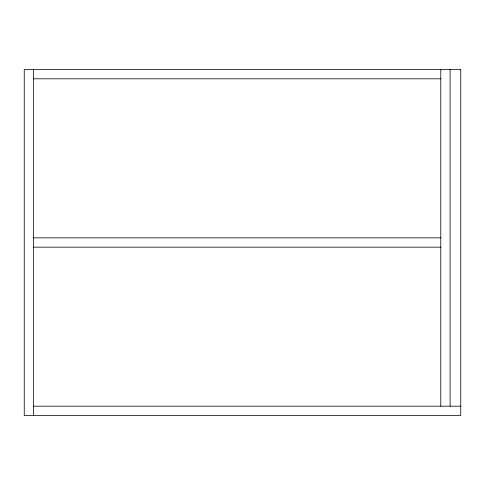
<?xml version="1.0" encoding="UTF-8"?>
<svg xmlns="http://www.w3.org/2000/svg" width="485" height="485" viewBox="0 0 485 485"><rect width="100%" height="100%" fill="white"/><g stroke="black" fill="none" stroke-linecap="round" stroke-linejoin="round"><path stroke-width="0.73" d="M33.568 78.812L440.786 78.812M33.568 237.844L440.786 237.844M33.568 247.156L440.786 247.156M33.568 406.187L460.75 406.187M450.104 69.494L450.104 406.187M440.786 69.494L440.786 406.187M33.568 69.494L33.568 415.506M460.75 69.494L24.25 69.494L24.25 415.506L460.75 415.506L460.75 69.494"/></g></svg>
